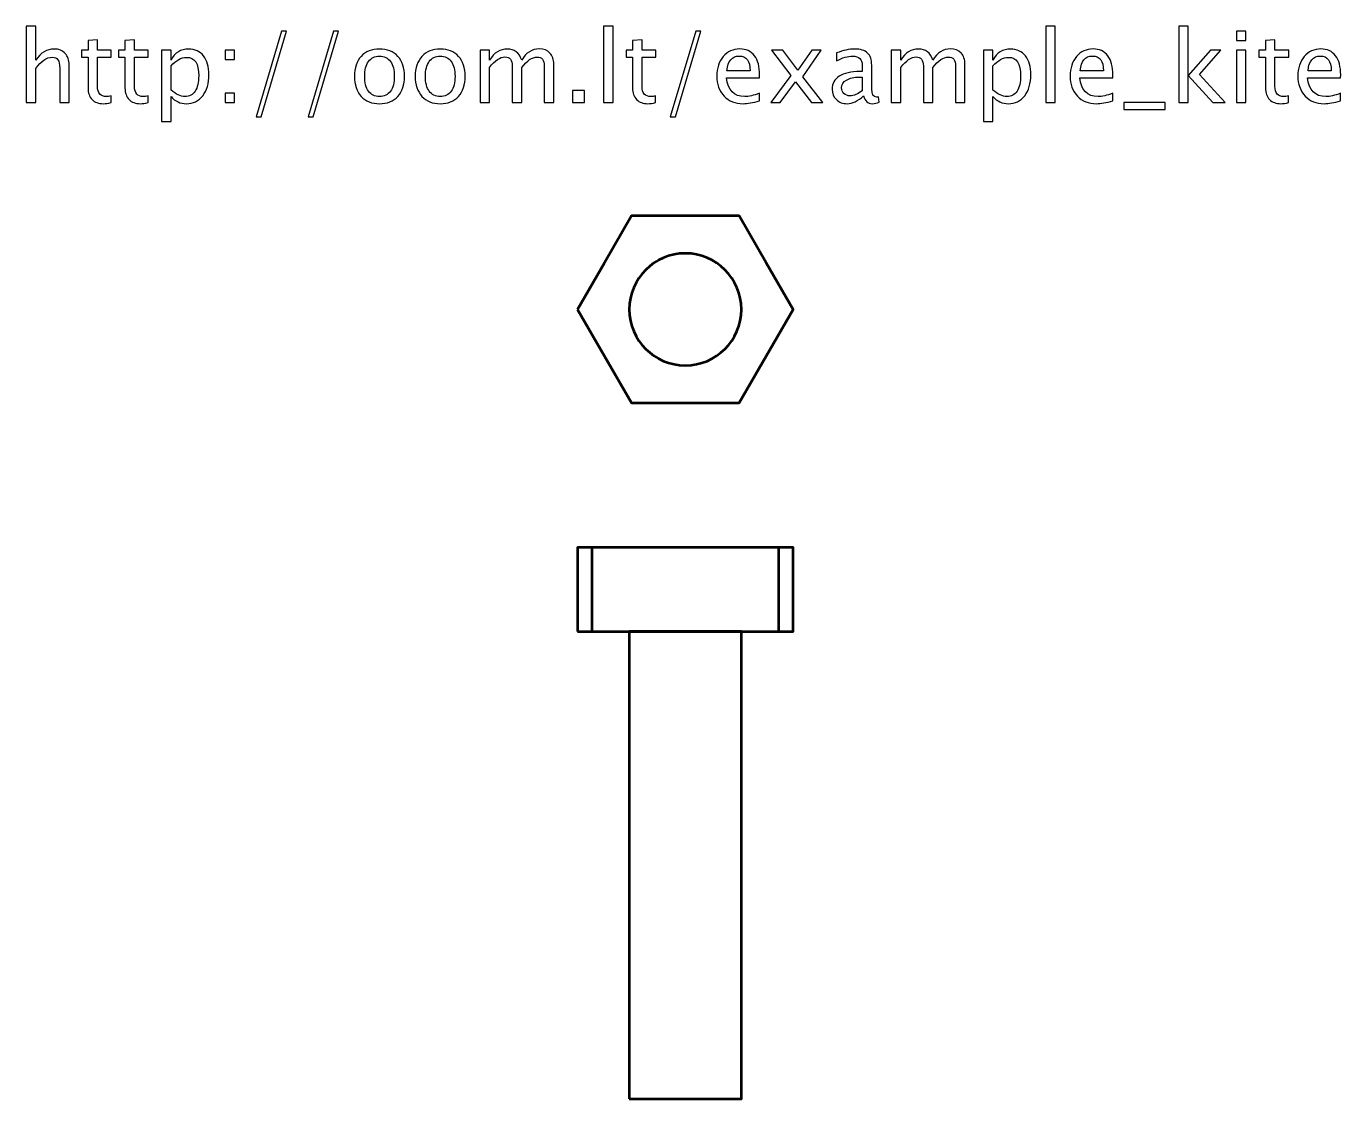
# Model space of a CAD drawing. Header units: centimetres. Extents: x -26.9 to 37.3, y -43.5 to 43.3.
# Drawn here: x 0.97 to 8.01, y 28.78 to 34.52 of the extents above; entities that cross this region are included whole.
import ezdxf

# ---------------------------------------------------------------- set-up
doc = ezdxf.new("R2010")
doc.units = ezdxf.units.CM
doc.header["$MEASUREMENT"] = 0
doc.layers.add('Layer 1', color=7, linetype='Continuous')

msp = doc.modelspace()

# ---------------------------------------------------------------- linework, layer by layer
at = {"layer": 'Layer 1', "lineweight": 53}
for points in [[(3.92265, 31.27502), (5.07735, 31.27502), (5.07735, 31.72502), (3.92265, 31.72502), (3.92265, 31.27502)], [(4, 31.27502), (5, 31.27502), (5, 31.72502), (4, 31.72502), (4, 31.27502)], [(4.2, 28.77502), (4.8, 28.77502), (4.8, 31.27502), (4.2, 31.27502), (4.2, 28.77502)]]:
    msp.add_lwpolyline(points, close=True, dxfattribs=at)
at = {"layer": 'Layer 1'}
for points, knots in [([(0.9713, 34.10729), (0.9713, 34.10729), (0.9713, 34.51528), (0.9713, 34.51528), (0.9713, 34.51528), (0.9713, 34.51528), (1.0221, 34.51528), (1.0221, 34.51528), (1.0221, 34.51528), (1.0221, 34.51528), (1.0221, 34.33474), (1.0221, 34.33474), (1.0221, 34.33474), (1.049, 34.37399), (1.08199, 34.39357), (1.12097, 34.39357), (1.12097, 34.39357), (1.14549, 34.39357), (1.16498, 34.3859), (1.17935, 34.37046), (1.17935, 34.37046), (1.19373, 34.35512), (1.20096, 34.33439), (1.20096, 34.30846), (1.20096, 34.30846), (1.20096, 34.30846), (1.20096, 34.10729), (1.20096, 34.10729), (1.20096, 34.10729), (1.20096, 34.10729), (1.15016, 34.10729), (1.15016, 34.10729), (1.15016, 34.10729), (1.15016, 34.10729), (1.15016, 34.29188), (1.15016, 34.29188), (1.15016, 34.29188), (1.15016, 34.3127), (1.14707, 34.32751), (1.14099, 34.33633), (1.14099, 34.33633), (1.13481, 34.34524), (1.12467, 34.34965), (1.11047, 34.34965), (1.11047, 34.34965), (1.07925, 34.34965), (1.04979, 34.32928), (1.0221, 34.28853), (1.0221, 34.28853), (1.0221, 34.28853), (1.0221, 34.10729), (1.0221, 34.10729), (1.0221, 34.10729), (1.0221, 34.10729), (0.9713, 34.10729), (0.9713, 34.10729)], [0, 0, 0, 0, 0.0666667, 0.0666667, 0.0666667, 0.0666667, 0.1333333, 0.1333333, 0.1333333, 0.1333333, 0.2, 0.2, 0.2, 0.2, 0.2666667, 0.2666667, 0.2666667, 0.2666667, 0.3333333, 0.3333333, 0.3333333, 0.3333333, 0.4, 0.4, 0.4, 0.4, 0.4666667, 0.4666667, 0.4666667, 0.4666667, 0.5333333, 0.5333333, 0.5333333, 0.5333333, 0.6, 0.6, 0.6, 0.6, 0.6666667, 0.6666667, 0.6666667, 0.6666667, 0.7333333, 0.7333333, 0.7333333, 0.7333333, 0.8, 0.8, 0.8, 0.8, 0.8666667, 0.8666667, 0.8666667, 0.8666667, 1, 1, 1, 1]), ([(2.20232, 34.03056), (2.20232, 34.03056), (2.33841, 34.48988), (2.33841, 34.48988), (2.33841, 34.48988), (2.33841, 34.48988), (2.3653, 34.48988), (2.3653, 34.48988), (2.3653, 34.48988), (2.3653, 34.48988), (2.22922, 34.03056), (2.22922, 34.03056), (2.22922, 34.03056), (2.22922, 34.03056), (2.20232, 34.03056), (2.20232, 34.03056)], [0, 0, 0, 0, 0.2, 0.2, 0.2, 0.2, 0.4, 0.4, 0.4, 0.4, 0.6, 0.6, 0.6, 0.6, 1, 1, 1, 1]), ([(2.47978, 34.03056), (2.47978, 34.03056), (2.61587, 34.48988), (2.61587, 34.48988), (2.61587, 34.48988), (2.61587, 34.48988), (2.64276, 34.48988), (2.64276, 34.48988), (2.64276, 34.48988), (2.64276, 34.48988), (2.50668, 34.03056), (2.50668, 34.03056), (2.50668, 34.03056), (2.50668, 34.03056), (2.47978, 34.03056), (2.47978, 34.03056)], [0, 0, 0, 0, 0.2, 0.2, 0.2, 0.2, 0.4, 0.4, 0.4, 0.4, 0.6, 0.6, 0.6, 0.6, 1, 1, 1, 1]), ([(4.06253, 34.10729), (4.06253, 34.10729), (4.06253, 34.51528), (4.06253, 34.51528), (4.06253, 34.51528), (4.06253, 34.51528), (4.11333, 34.51528), (4.11333, 34.51528), (4.11333, 34.51528), (4.11333, 34.51528), (4.11333, 34.10729), (4.11333, 34.10729), (4.11333, 34.10729), (4.11333, 34.10729), (4.06253, 34.10729), (4.06253, 34.10729)], [0, 0, 0, 0, 0.2, 0.2, 0.2, 0.2, 0.4, 0.4, 0.4, 0.4, 0.6, 0.6, 0.6, 0.6, 1, 1, 1, 1]), ([(4.41972, 34.03056), (4.41972, 34.03056), (4.55581, 34.48988), (4.55581, 34.48988), (4.55581, 34.48988), (4.55581, 34.48988), (4.5827, 34.48988), (4.5827, 34.48988), (4.5827, 34.48988), (4.5827, 34.48988), (4.44662, 34.03056), (4.44662, 34.03056), (4.44662, 34.03056), (4.44662, 34.03056), (4.41972, 34.03056), (4.41972, 34.03056)], [0, 0, 0, 0, 0.2, 0.2, 0.2, 0.2, 0.4, 0.4, 0.4, 0.4, 0.6, 0.6, 0.6, 0.6, 1, 1, 1, 1]), ([(6.42951, 34.10729), (6.42951, 34.10729), (6.42951, 34.51528), (6.42951, 34.51528), (6.42951, 34.51528), (6.42951, 34.51528), (6.48031, 34.51528), (6.48031, 34.51528), (6.48031, 34.51528), (6.48031, 34.51528), (6.48031, 34.10729), (6.48031, 34.10729), (6.48031, 34.10729), (6.48031, 34.10729), (6.42951, 34.10729), (6.42951, 34.10729)], [0, 0, 0, 0, 0.2, 0.2, 0.2, 0.2, 0.4, 0.4, 0.4, 0.4, 0.6, 0.6, 0.6, 0.6, 1, 1, 1, 1]), ([(7.14187, 34.10729), (7.14187, 34.10729), (7.14187, 34.51528), (7.14187, 34.51528), (7.14187, 34.51528), (7.14187, 34.51528), (7.19267, 34.51528), (7.19267, 34.51528), (7.19267, 34.51528), (7.19267, 34.51528), (7.19267, 34.25167), (7.19267, 34.25167), (7.19267, 34.25167), (7.19267, 34.25167), (7.31173, 34.38775), (7.31173, 34.38775), (7.31173, 34.38775), (7.31173, 34.38775), (7.36659, 34.38775), (7.36659, 34.38775), (7.36659, 34.38775), (7.36659, 34.38775), (7.25282, 34.25687), (7.25282, 34.25687), (7.25282, 34.25687), (7.25282, 34.25687), (7.3904, 34.10729), (7.3904, 34.10729), (7.3904, 34.10729), (7.3904, 34.10729), (7.32496, 34.10729), (7.32496, 34.10729), (7.32496, 34.10729), (7.32496, 34.10729), (7.19267, 34.25114), (7.19267, 34.25114), (7.19267, 34.25114), (7.19267, 34.25114), (7.19267, 34.10729), (7.19267, 34.10729), (7.19267, 34.10729), (7.19267, 34.10729), (7.14187, 34.10729), (7.14187, 34.10729)], [0, 0, 0, 0, 0.0833333, 0.0833333, 0.0833333, 0.0833333, 0.1666667, 0.1666667, 0.1666667, 0.1666667, 0.25, 0.25, 0.25, 0.25, 0.3333333, 0.3333333, 0.3333333, 0.3333333, 0.4166667, 0.4166667, 0.4166667, 0.4166667, 0.5, 0.5, 0.5, 0.5, 0.5833333, 0.5833333, 0.5833333, 0.5833333, 0.6666667, 0.6666667, 0.6666667, 0.6666667, 0.75, 0.75, 0.75, 0.75, 0.8333333, 0.8333333, 0.8333333, 0.8333333, 1, 1, 1, 1]), ([(7.45117, 34.43908), (7.45117, 34.43908), (7.45117, 34.48988), (7.45117, 34.48988), (7.45117, 34.48988), (7.45117, 34.48988), (7.50197, 34.48988), (7.50197, 34.48988), (7.50197, 34.48988), (7.50197, 34.48988), (7.50197, 34.43908), (7.50197, 34.43908), (7.50197, 34.43908), (7.50197, 34.43908), (7.45117, 34.43908), (7.45117, 34.43908)], [0, 0, 0, 0, 0.2, 0.2, 0.2, 0.2, 0.4, 0.4, 0.4, 0.4, 0.6, 0.6, 0.6, 0.6, 1, 1, 1, 1]), ([(1.42515, 34.10738), (1.40945, 34.10306), (1.39578, 34.10094), (1.38423, 34.10094), (1.38423, 34.10094), (1.3583, 34.10094), (1.33811, 34.10835), (1.32364, 34.12317), (1.32364, 34.12317), (1.30909, 34.13798), (1.30186, 34.15853), (1.30186, 34.1849), (1.30186, 34.1849), (1.30186, 34.1849), (1.30186, 34.34965), (1.30186, 34.34965), (1.30186, 34.34965), (1.30186, 34.34965), (1.26676, 34.34965), (1.26676, 34.34965), (1.26676, 34.34965), (1.26676, 34.34965), (1.26676, 34.38775), (1.26676, 34.38775), (1.26676, 34.38775), (1.26676, 34.38775), (1.30186, 34.38775), (1.30186, 34.38775), (1.30186, 34.38775), (1.30186, 34.38775), (1.30186, 34.43846), (1.30186, 34.43846), (1.30186, 34.43846), (1.30186, 34.43846), (1.35266, 34.44331), (1.35266, 34.44331), (1.35266, 34.44331), (1.35266, 34.44331), (1.35266, 34.38775), (1.35266, 34.38775), (1.35266, 34.38775), (1.35266, 34.38775), (1.42621, 34.38775), (1.42621, 34.38775), (1.42621, 34.38775), (1.42621, 34.38775), (1.42621, 34.34965), (1.42621, 34.34965), (1.42621, 34.34965), (1.42621, 34.34965), (1.35266, 34.34965), (1.35266, 34.34965), (1.35266, 34.34965), (1.35266, 34.34965), (1.35266, 34.19407), (1.35266, 34.19407), (1.35266, 34.19407), (1.35266, 34.15738), (1.36862, 34.13904), (1.40046, 34.13904), (1.40046, 34.13904), (1.40725, 34.13904), (1.41545, 34.14019), (1.42515, 34.14239), (1.42515, 34.14239), (1.42515, 34.14239), (1.42515, 34.10738), (1.42515, 34.10738)], [0, 0, 0, 0, 0.0555556, 0.0555556, 0.0555556, 0.0555556, 0.1111111, 0.1111111, 0.1111111, 0.1111111, 0.1666667, 0.1666667, 0.1666667, 0.1666667, 0.2222222, 0.2222222, 0.2222222, 0.2222222, 0.2777778, 0.2777778, 0.2777778, 0.2777778, 0.3333333, 0.3333333, 0.3333333, 0.3333333, 0.3888889, 0.3888889, 0.3888889, 0.3888889, 0.4444444, 0.4444444, 0.4444444, 0.4444444, 0.5, 0.5, 0.5, 0.5, 0.5555556, 0.5555556, 0.5555556, 0.5555556, 0.6111111, 0.6111111, 0.6111111, 0.6111111, 0.6666667, 0.6666667, 0.6666667, 0.6666667, 0.7222222, 0.7222222, 0.7222222, 0.7222222, 0.7777778, 0.7777778, 0.7777778, 0.7777778, 0.8333333, 0.8333333, 0.8333333, 0.8333333, 0.8888889, 0.8888889, 0.8888889, 0.8888889, 1, 1, 1, 1]), ([(1.62306, 34.10738), (1.60736, 34.10306), (1.59369, 34.10094), (1.58214, 34.10094), (1.58214, 34.10094), (1.55621, 34.10094), (1.53602, 34.10835), (1.52155, 34.12317), (1.52155, 34.12317), (1.507, 34.13798), (1.49977, 34.15853), (1.49977, 34.1849), (1.49977, 34.1849), (1.49977, 34.1849), (1.49977, 34.34965), (1.49977, 34.34965), (1.49977, 34.34965), (1.49977, 34.34965), (1.46467, 34.34965), (1.46467, 34.34965), (1.46467, 34.34965), (1.46467, 34.34965), (1.46467, 34.38775), (1.46467, 34.38775), (1.46467, 34.38775), (1.46467, 34.38775), (1.49977, 34.38775), (1.49977, 34.38775), (1.49977, 34.38775), (1.49977, 34.38775), (1.49977, 34.43846), (1.49977, 34.43846), (1.49977, 34.43846), (1.49977, 34.43846), (1.55057, 34.44331), (1.55057, 34.44331), (1.55057, 34.44331), (1.55057, 34.44331), (1.55057, 34.38775), (1.55057, 34.38775), (1.55057, 34.38775), (1.55057, 34.38775), (1.62412, 34.38775), (1.62412, 34.38775), (1.62412, 34.38775), (1.62412, 34.38775), (1.62412, 34.34965), (1.62412, 34.34965), (1.62412, 34.34965), (1.62412, 34.34965), (1.55057, 34.34965), (1.55057, 34.34965), (1.55057, 34.34965), (1.55057, 34.34965), (1.55057, 34.19407), (1.55057, 34.19407), (1.55057, 34.19407), (1.55057, 34.15738), (1.56653, 34.13904), (1.59837, 34.13904), (1.59837, 34.13904), (1.60516, 34.13904), (1.61336, 34.14019), (1.62306, 34.14239), (1.62306, 34.14239), (1.62306, 34.14239), (1.62306, 34.10738), (1.62306, 34.10738)], [0, 0, 0, 0, 0.0555556, 0.0555556, 0.0555556, 0.0555556, 0.1111111, 0.1111111, 0.1111111, 0.1111111, 0.1666667, 0.1666667, 0.1666667, 0.1666667, 0.2222222, 0.2222222, 0.2222222, 0.2222222, 0.2777778, 0.2777778, 0.2777778, 0.2777778, 0.3333333, 0.3333333, 0.3333333, 0.3333333, 0.3888889, 0.3888889, 0.3888889, 0.3888889, 0.4444444, 0.4444444, 0.4444444, 0.4444444, 0.5, 0.5, 0.5, 0.5, 0.5555556, 0.5555556, 0.5555556, 0.5555556, 0.6111111, 0.6111111, 0.6111111, 0.6111111, 0.6666667, 0.6666667, 0.6666667, 0.6666667, 0.7222222, 0.7222222, 0.7222222, 0.7222222, 0.7777778, 0.7777778, 0.7777778, 0.7777778, 0.8333333, 0.8333333, 0.8333333, 0.8333333, 0.8888889, 0.8888889, 0.8888889, 0.8888889, 1, 1, 1, 1]), ([(4.34087, 34.10738), (4.32517, 34.10306), (4.3115, 34.10094), (4.29995, 34.10094), (4.29995, 34.10094), (4.27402, 34.10094), (4.25383, 34.10835), (4.23936, 34.12317), (4.23936, 34.12317), (4.22481, 34.13798), (4.21758, 34.15853), (4.21758, 34.1849), (4.21758, 34.1849), (4.21758, 34.1849), (4.21758, 34.34965), (4.21758, 34.34965), (4.21758, 34.34965), (4.21758, 34.34965), (4.18248, 34.34965), (4.18248, 34.34965), (4.18248, 34.34965), (4.18248, 34.34965), (4.18248, 34.38775), (4.18248, 34.38775), (4.18248, 34.38775), (4.18248, 34.38775), (4.21758, 34.38775), (4.21758, 34.38775), (4.21758, 34.38775), (4.21758, 34.38775), (4.21758, 34.43846), (4.21758, 34.43846), (4.21758, 34.43846), (4.21758, 34.43846), (4.26838, 34.44331), (4.26838, 34.44331), (4.26838, 34.44331), (4.26838, 34.44331), (4.26838, 34.38775), (4.26838, 34.38775), (4.26838, 34.38775), (4.26838, 34.38775), (4.34193, 34.38775), (4.34193, 34.38775), (4.34193, 34.38775), (4.34193, 34.38775), (4.34193, 34.34965), (4.34193, 34.34965), (4.34193, 34.34965), (4.34193, 34.34965), (4.26838, 34.34965), (4.26838, 34.34965), (4.26838, 34.34965), (4.26838, 34.34965), (4.26838, 34.19407), (4.26838, 34.19407), (4.26838, 34.19407), (4.26838, 34.15738), (4.28434, 34.13904), (4.31618, 34.13904), (4.31618, 34.13904), (4.32297, 34.13904), (4.33117, 34.14019), (4.34087, 34.14239), (4.34087, 34.14239), (4.34087, 34.14239), (4.34087, 34.10738), (4.34087, 34.10738)], [0, 0, 0, 0, 0.0555556, 0.0555556, 0.0555556, 0.0555556, 0.1111111, 0.1111111, 0.1111111, 0.1111111, 0.1666667, 0.1666667, 0.1666667, 0.1666667, 0.2222222, 0.2222222, 0.2222222, 0.2222222, 0.2777778, 0.2777778, 0.2777778, 0.2777778, 0.3333333, 0.3333333, 0.3333333, 0.3333333, 0.3888889, 0.3888889, 0.3888889, 0.3888889, 0.4444444, 0.4444444, 0.4444444, 0.4444444, 0.5, 0.5, 0.5, 0.5, 0.5555556, 0.5555556, 0.5555556, 0.5555556, 0.6111111, 0.6111111, 0.6111111, 0.6111111, 0.6666667, 0.6666667, 0.6666667, 0.6666667, 0.7222222, 0.7222222, 0.7222222, 0.7222222, 0.7777778, 0.7777778, 0.7777778, 0.7777778, 0.8333333, 0.8333333, 0.8333333, 0.8333333, 0.8888889, 0.8888889, 0.8888889, 0.8888889, 1, 1, 1, 1]), ([(7.72951, 34.10738), (7.71381, 34.10306), (7.70014, 34.10094), (7.68859, 34.10094), (7.68859, 34.10094), (7.66266, 34.10094), (7.64247, 34.10835), (7.628, 34.12317), (7.628, 34.12317), (7.61345, 34.13798), (7.60622, 34.15853), (7.60622, 34.1849), (7.60622, 34.1849), (7.60622, 34.1849), (7.60622, 34.34965), (7.60622, 34.34965), (7.60622, 34.34965), (7.60622, 34.34965), (7.57112, 34.34965), (7.57112, 34.34965), (7.57112, 34.34965), (7.57112, 34.34965), (7.57112, 34.38775), (7.57112, 34.38775), (7.57112, 34.38775), (7.57112, 34.38775), (7.60622, 34.38775), (7.60622, 34.38775), (7.60622, 34.38775), (7.60622, 34.38775), (7.60622, 34.43846), (7.60622, 34.43846), (7.60622, 34.43846), (7.60622, 34.43846), (7.65702, 34.44331), (7.65702, 34.44331), (7.65702, 34.44331), (7.65702, 34.44331), (7.65702, 34.38775), (7.65702, 34.38775), (7.65702, 34.38775), (7.65702, 34.38775), (7.73057, 34.38775), (7.73057, 34.38775), (7.73057, 34.38775), (7.73057, 34.38775), (7.73057, 34.34965), (7.73057, 34.34965), (7.73057, 34.34965), (7.73057, 34.34965), (7.65702, 34.34965), (7.65702, 34.34965), (7.65702, 34.34965), (7.65702, 34.34965), (7.65702, 34.19407), (7.65702, 34.19407), (7.65702, 34.19407), (7.65702, 34.15738), (7.67298, 34.13904), (7.70482, 34.13904), (7.70482, 34.13904), (7.71161, 34.13904), (7.71981, 34.14019), (7.72951, 34.14239), (7.72951, 34.14239), (7.72951, 34.14239), (7.72951, 34.10738), (7.72951, 34.10738)], [0, 0, 0, 0, 0.0555556, 0.0555556, 0.0555556, 0.0555556, 0.1111111, 0.1111111, 0.1111111, 0.1111111, 0.1666667, 0.1666667, 0.1666667, 0.1666667, 0.2222222, 0.2222222, 0.2222222, 0.2222222, 0.2777778, 0.2777778, 0.2777778, 0.2777778, 0.3333333, 0.3333333, 0.3333333, 0.3333333, 0.3888889, 0.3888889, 0.3888889, 0.3888889, 0.4444444, 0.4444444, 0.4444444, 0.4444444, 0.5, 0.5, 0.5, 0.5, 0.5555556, 0.5555556, 0.5555556, 0.5555556, 0.6111111, 0.6111111, 0.6111111, 0.6111111, 0.6666667, 0.6666667, 0.6666667, 0.6666667, 0.7222222, 0.7222222, 0.7222222, 0.7222222, 0.7777778, 0.7777778, 0.7777778, 0.7777778, 0.8333333, 0.8333333, 0.8333333, 0.8333333, 0.8888889, 0.8888889, 0.8888889, 0.8888889, 1, 1, 1, 1]), ([(1.69556, 34.00516), (1.69556, 34.00516), (1.69556, 34.38775), (1.69556, 34.38775), (1.69556, 34.38775), (1.69556, 34.38775), (1.74636, 34.38775), (1.74636, 34.38775), (1.74636, 34.38775), (1.74636, 34.38775), (1.74636, 34.33474), (1.74636, 34.33474), (1.74636, 34.33474), (1.76717, 34.37399), (1.79848, 34.39357), (1.8402, 34.39357), (1.8402, 34.39357), (1.87398, 34.39357), (1.90053, 34.38131), (1.91993, 34.35671), (1.91993, 34.35671), (1.93933, 34.3321), (1.94903, 34.2985), (1.94903, 34.2559), (1.94903, 34.2559), (1.94903, 34.20951), (1.93801, 34.17203), (1.91605, 34.14363), (1.91605, 34.14363), (1.89409, 34.11514), (1.86516, 34.10094), (1.82935, 34.10094), (1.82935, 34.10094), (1.7961, 34.10094), (1.76841, 34.11364), (1.74636, 34.13913), (1.74636, 34.13913), (1.74636, 34.13913), (1.74636, 34.00516), (1.74636, 34.00516), (1.74636, 34.00516), (1.74636, 34.00516), (1.69556, 34.00516), (1.69556, 34.00516)], [0, 0, 0, 0, 0.0833333, 0.0833333, 0.0833333, 0.0833333, 0.1666667, 0.1666667, 0.1666667, 0.1666667, 0.25, 0.25, 0.25, 0.25, 0.3333333, 0.3333333, 0.3333333, 0.3333333, 0.4166667, 0.4166667, 0.4166667, 0.4166667, 0.5, 0.5, 0.5, 0.5, 0.5833333, 0.5833333, 0.5833333, 0.5833333, 0.6666667, 0.6666667, 0.6666667, 0.6666667, 0.75, 0.75, 0.75, 0.75, 0.8333333, 0.8333333, 0.8333333, 0.8333333, 1, 1, 1, 1]), ([(1.74636, 34.17414), (1.77255, 34.15077), (1.79751, 34.13904), (1.82124, 34.13904), (1.82124, 34.13904), (1.84461, 34.13904), (1.86269, 34.14883), (1.87539, 34.16832), (1.87539, 34.16832), (1.88818, 34.18781), (1.89453, 34.21524), (1.89453, 34.2507), (1.89453, 34.2507), (1.89453, 34.31631), (1.87283, 34.34912), (1.82944, 34.34912), (1.82944, 34.34912), (1.80104, 34.34912), (1.77335, 34.33377), (1.74636, 34.30299), (1.74636, 34.30299), (1.74636, 34.30299), (1.74636, 34.17414), (1.74636, 34.17414)], [0, 0, 0, 0, 0.1428571, 0.1428571, 0.1428571, 0.1428571, 0.2857143, 0.2857143, 0.2857143, 0.2857143, 0.4285714, 0.4285714, 0.4285714, 0.4285714, 0.5714286, 0.5714286, 0.5714286, 0.5714286, 0.7142857, 0.7142857, 0.7142857, 0.7142857, 1, 1, 1, 1]), ([(2.03599, 34.33695), (2.03599, 34.33695), (2.03599, 34.38775), (2.03599, 34.38775), (2.03599, 34.38775), (2.03599, 34.38775), (2.08679, 34.38775), (2.08679, 34.38775), (2.08679, 34.38775), (2.08679, 34.38775), (2.08679, 34.33695), (2.08679, 34.33695), (2.08679, 34.33695), (2.08679, 34.33695), (2.03599, 34.33695), (2.03599, 34.33695)], [0, 0, 0, 0, 0.2, 0.2, 0.2, 0.2, 0.4, 0.4, 0.4, 0.4, 0.6, 0.6, 0.6, 0.6, 1, 1, 1, 1]), ([(2.86255, 34.10094), (2.82136, 34.10094), (2.78873, 34.11408), (2.76474, 34.14036), (2.76474, 34.14036), (2.74066, 34.16665), (2.72867, 34.20236), (2.72867, 34.24743), (2.72867, 34.24743), (2.72867, 34.29241), (2.74066, 34.32804), (2.76474, 34.35424), (2.76474, 34.35424), (2.78873, 34.38043), (2.82136, 34.39357), (2.86255, 34.39357), (2.86255, 34.39357), (2.90373, 34.39357), (2.93636, 34.38043), (2.96035, 34.35424), (2.96035, 34.35424), (2.98443, 34.32804), (2.99643, 34.29241), (2.99643, 34.24743), (2.99643, 34.24743), (2.99643, 34.20236), (2.98443, 34.16665), (2.96035, 34.14036), (2.96035, 34.14036), (2.93636, 34.11408), (2.90373, 34.10094), (2.86255, 34.10094)], [0, 0, 0, 0, 0.1111111, 0.1111111, 0.1111111, 0.1111111, 0.2222222, 0.2222222, 0.2222222, 0.2222222, 0.3333333, 0.3333333, 0.3333333, 0.3333333, 0.4444444, 0.4444444, 0.4444444, 0.4444444, 0.5555556, 0.5555556, 0.5555556, 0.5555556, 0.6666667, 0.6666667, 0.6666667, 0.6666667, 0.7777778, 0.7777778, 0.7777778, 0.7777778, 1, 1, 1, 1]), ([(2.86246, 34.13904), (2.88759, 34.13904), (2.90717, 34.14848), (2.92111, 34.16744), (2.92111, 34.16744), (2.93495, 34.18631), (2.94192, 34.21304), (2.94192, 34.24743), (2.94192, 34.24743), (2.94192, 34.28174), (2.93495, 34.30837), (2.92111, 34.32725), (2.92111, 34.32725), (2.90717, 34.34603), (2.88759, 34.35547), (2.86246, 34.35547), (2.86246, 34.35547), (2.83723, 34.35547), (2.81765, 34.34603), (2.8039, 34.32725), (2.8039, 34.32725), (2.79005, 34.30837), (2.78317, 34.28174), (2.78317, 34.24743), (2.78317, 34.24743), (2.78317, 34.21304), (2.79005, 34.18631), (2.8039, 34.16744), (2.8039, 34.16744), (2.81765, 34.14848), (2.83723, 34.13904), (2.86246, 34.13904)], [0, 0, 0, 0, 0.1111111, 0.1111111, 0.1111111, 0.1111111, 0.2222222, 0.2222222, 0.2222222, 0.2222222, 0.3333333, 0.3333333, 0.3333333, 0.3333333, 0.4444444, 0.4444444, 0.4444444, 0.4444444, 0.5555556, 0.5555556, 0.5555556, 0.5555556, 0.6666667, 0.6666667, 0.6666667, 0.6666667, 0.7777778, 0.7777778, 0.7777778, 0.7777778, 1, 1, 1, 1]), ([(3.18764, 34.10094), (3.14645, 34.10094), (3.11382, 34.11408), (3.08983, 34.14036), (3.08983, 34.14036), (3.06575, 34.16665), (3.05376, 34.20236), (3.05376, 34.24743), (3.05376, 34.24743), (3.05376, 34.29241), (3.06575, 34.32804), (3.08983, 34.35424), (3.08983, 34.35424), (3.11382, 34.38043), (3.14645, 34.39357), (3.18764, 34.39357), (3.18764, 34.39357), (3.22882, 34.39357), (3.26145, 34.38043), (3.28544, 34.35424), (3.28544, 34.35424), (3.30952, 34.32804), (3.32152, 34.29241), (3.32152, 34.24743), (3.32152, 34.24743), (3.32152, 34.20236), (3.30952, 34.16665), (3.28544, 34.14036), (3.28544, 34.14036), (3.26145, 34.11408), (3.22882, 34.10094), (3.18764, 34.10094)], [0, 0, 0, 0, 0.1111111, 0.1111111, 0.1111111, 0.1111111, 0.2222222, 0.2222222, 0.2222222, 0.2222222, 0.3333333, 0.3333333, 0.3333333, 0.3333333, 0.4444444, 0.4444444, 0.4444444, 0.4444444, 0.5555556, 0.5555556, 0.5555556, 0.5555556, 0.6666667, 0.6666667, 0.6666667, 0.6666667, 0.7777778, 0.7777778, 0.7777778, 0.7777778, 1, 1, 1, 1]), ([(3.18755, 34.13904), (3.21268, 34.13904), (3.23226, 34.14848), (3.2462, 34.16744), (3.2462, 34.16744), (3.26004, 34.18631), (3.26701, 34.21304), (3.26701, 34.24743), (3.26701, 34.24743), (3.26701, 34.28174), (3.26004, 34.30837), (3.2462, 34.32725), (3.2462, 34.32725), (3.23226, 34.34603), (3.21268, 34.35547), (3.18755, 34.35547), (3.18755, 34.35547), (3.16232, 34.35547), (3.14274, 34.34603), (3.12899, 34.32725), (3.12899, 34.32725), (3.11514, 34.30837), (3.10826, 34.28174), (3.10826, 34.24743), (3.10826, 34.24743), (3.10826, 34.21304), (3.11514, 34.18631), (3.12899, 34.16744), (3.12899, 34.16744), (3.14274, 34.14848), (3.16232, 34.13904), (3.18755, 34.13904)], [0, 0, 0, 0, 0.1111111, 0.1111111, 0.1111111, 0.1111111, 0.2222222, 0.2222222, 0.2222222, 0.2222222, 0.3333333, 0.3333333, 0.3333333, 0.3333333, 0.4444444, 0.4444444, 0.4444444, 0.4444444, 0.5555556, 0.5555556, 0.5555556, 0.5555556, 0.6666667, 0.6666667, 0.6666667, 0.6666667, 0.7777778, 0.7777778, 0.7777778, 0.7777778, 1, 1, 1, 1]), ([(3.40107, 34.10729), (3.40107, 34.10729), (3.40107, 34.38775), (3.40107, 34.38775), (3.40107, 34.38775), (3.40107, 34.38775), (3.45187, 34.38775), (3.45187, 34.38775), (3.45187, 34.38775), (3.45187, 34.38775), (3.45187, 34.33474), (3.45187, 34.33474), (3.45187, 34.33474), (3.47665, 34.37399), (3.5084, 34.39357), (3.5473, 34.39357), (3.5473, 34.39357), (3.58478, 34.39357), (3.61027, 34.37399), (3.62385, 34.33474), (3.62385, 34.33474), (3.64793, 34.37434), (3.67933, 34.3941), (3.71787, 34.3941), (3.71787, 34.3941), (3.74247, 34.3941), (3.76161, 34.38687), (3.77528, 34.37232), (3.77528, 34.37232), (3.78895, 34.35776), (3.79583, 34.33739), (3.79583, 34.3112), (3.79583, 34.3112), (3.79583, 34.3112), (3.79583, 34.10729), (3.79583, 34.10729), (3.79583, 34.10729), (3.79583, 34.10729), (3.74503, 34.10729), (3.74503, 34.10729), (3.74503, 34.10729), (3.74503, 34.10729), (3.74503, 34.30282), (3.74503, 34.30282), (3.74503, 34.30282), (3.74503, 34.33474), (3.73233, 34.35071), (3.70693, 34.35071), (3.70693, 34.35071), (3.68056, 34.35071), (3.65287, 34.3321), (3.62385, 34.29479), (3.62385, 34.29479), (3.62385, 34.29479), (3.62385, 34.10729), (3.62385, 34.10729), (3.62385, 34.10729), (3.62385, 34.10729), (3.57305, 34.10729), (3.57305, 34.10729), (3.57305, 34.10729), (3.57305, 34.10729), (3.57305, 34.30299), (3.57305, 34.30299), (3.57305, 34.30299), (3.57305, 34.33519), (3.56017, 34.35124), (3.53433, 34.35124), (3.53433, 34.35124), (3.50867, 34.35124), (3.48115, 34.33254), (3.45187, 34.29506), (3.45187, 34.29506), (3.45187, 34.29506), (3.45187, 34.10729), (3.45187, 34.10729), (3.45187, 34.10729), (3.45187, 34.10729), (3.40107, 34.10729), (3.40107, 34.10729)], [0, 0, 0, 0, 0.047619, 0.047619, 0.047619, 0.047619, 0.0952381, 0.0952381, 0.0952381, 0.0952381, 0.1428571, 0.1428571, 0.1428571, 0.1428571, 0.1904762, 0.1904762, 0.1904762, 0.1904762, 0.2380952, 0.2380952, 0.2380952, 0.2380952, 0.2857143, 0.2857143, 0.2857143, 0.2857143, 0.3333333, 0.3333333, 0.3333333, 0.3333333, 0.3809524, 0.3809524, 0.3809524, 0.3809524, 0.4285714, 0.4285714, 0.4285714, 0.4285714, 0.4761905, 0.4761905, 0.4761905, 0.4761905, 0.5238095, 0.5238095, 0.5238095, 0.5238095, 0.5714286, 0.5714286, 0.5714286, 0.5714286, 0.6190476, 0.6190476, 0.6190476, 0.6190476, 0.6666667, 0.6666667, 0.6666667, 0.6666667, 0.7142857, 0.7142857, 0.7142857, 0.7142857, 0.7619048, 0.7619048, 0.7619048, 0.7619048, 0.8095238, 0.8095238, 0.8095238, 0.8095238, 0.8571429, 0.8571429, 0.8571429, 0.8571429, 0.9047619, 0.9047619, 0.9047619, 0.9047619, 1, 1, 1, 1]), ([(4.89668, 34.11629), (4.86255, 34.10606), (4.83335, 34.10094), (4.80901, 34.10094), (4.80901, 34.10094), (4.76747, 34.10094), (4.73369, 34.1147), (4.70768, 34.14213), (4.70768, 34.14213), (4.68166, 34.16956), (4.66861, 34.2051), (4.66861, 34.24884), (4.66861, 34.24884), (4.66861, 34.29126), (4.68007, 34.3261), (4.70309, 34.35335), (4.70309, 34.35335), (4.72611, 34.38052), (4.75557, 34.3941), (4.79146, 34.3941), (4.79146, 34.3941), (4.82542, 34.3941), (4.8517, 34.38202), (4.87022, 34.35785), (4.87022, 34.35785), (4.88874, 34.33369), (4.898, 34.29947), (4.898, 34.2551), (4.898, 34.2551), (4.898, 34.2551), (4.89774, 34.23958), (4.89774, 34.23958), (4.89774, 34.23958), (4.89774, 34.23958), (4.72046, 34.23958), (4.72046, 34.23958), (4.72046, 34.23958), (4.72787, 34.17255), (4.76059, 34.13904), (4.81854, 34.13904), (4.81854, 34.13904), (4.83979, 34.13904), (4.86581, 34.14504), (4.89668, 34.15703), (4.89668, 34.15703), (4.89668, 34.15703), (4.89668, 34.11629), (4.89668, 34.11629)], [0, 0, 0, 0, 0.0769231, 0.0769231, 0.0769231, 0.0769231, 0.1538462, 0.1538462, 0.1538462, 0.1538462, 0.2307692, 0.2307692, 0.2307692, 0.2307692, 0.3076923, 0.3076923, 0.3076923, 0.3076923, 0.3846154, 0.3846154, 0.3846154, 0.3846154, 0.4615385, 0.4615385, 0.4615385, 0.4615385, 0.5384615, 0.5384615, 0.5384615, 0.5384615, 0.6153846, 0.6153846, 0.6153846, 0.6153846, 0.6923077, 0.6923077, 0.6923077, 0.6923077, 0.7692308, 0.7692308, 0.7692308, 0.7692308, 0.8461538, 0.8461538, 0.8461538, 0.8461538, 1, 1, 1, 1]), ([(4.72311, 34.27768), (4.72311, 34.27768), (4.84694, 34.27768), (4.84694, 34.27768), (4.84694, 34.27768), (4.84694, 34.32989), (4.82744, 34.356), (4.78855, 34.356), (4.78855, 34.356), (4.74939, 34.356), (4.72761, 34.32989), (4.72311, 34.27768)], [0, 0, 0, 0, 0.25, 0.25, 0.25, 0.25, 0.5, 0.5, 0.5, 0.5, 1, 1, 1, 1]), ([(4.95762, 34.10729), (4.95762, 34.10729), (5.06443, 34.25202), (5.06443, 34.25202), (5.06443, 34.25202), (5.06443, 34.25202), (4.9608, 34.38775), (4.9608, 34.38775), (4.9608, 34.38775), (4.9608, 34.38775), (5.02139, 34.38775), (5.02139, 34.38775), (5.02139, 34.38775), (5.02139, 34.38775), (5.10323, 34.27971), (5.10323, 34.27971), (5.10323, 34.27971), (5.10323, 34.27971), (5.17732, 34.38775), (5.17732, 34.38775), (5.17732, 34.38775), (5.17732, 34.38775), (5.22697, 34.38775), (5.22697, 34.38775), (5.22697, 34.38775), (5.22697, 34.38775), (5.12996, 34.24549), (5.12996, 34.24549), (5.12996, 34.24549), (5.12996, 34.24549), (5.23544, 34.10729), (5.23544, 34.10729), (5.23544, 34.10729), (5.23544, 34.10729), (5.17485, 34.10729), (5.17485, 34.10729), (5.17485, 34.10729), (5.17485, 34.10729), (5.09036, 34.21842), (5.09036, 34.21842), (5.09036, 34.21842), (5.09036, 34.21842), (5.0086, 34.10729), (5.0086, 34.10729), (5.0086, 34.10729), (5.0086, 34.10729), (4.95762, 34.10729), (4.95762, 34.10729)], [0, 0, 0, 0, 0.0769231, 0.0769231, 0.0769231, 0.0769231, 0.1538462, 0.1538462, 0.1538462, 0.1538462, 0.2307692, 0.2307692, 0.2307692, 0.2307692, 0.3076923, 0.3076923, 0.3076923, 0.3076923, 0.3846154, 0.3846154, 0.3846154, 0.3846154, 0.4615385, 0.4615385, 0.4615385, 0.4615385, 0.5384615, 0.5384615, 0.5384615, 0.5384615, 0.6153846, 0.6153846, 0.6153846, 0.6153846, 0.6923077, 0.6923077, 0.6923077, 0.6923077, 0.7692308, 0.7692308, 0.7692308, 0.7692308, 0.8461538, 0.8461538, 0.8461538, 0.8461538, 1, 1, 1, 1]), ([(5.45478, 34.14301), (5.42427, 34.11496), (5.3949, 34.10094), (5.36668, 34.10094), (5.36668, 34.10094), (5.34348, 34.10094), (5.32417, 34.10817), (5.30891, 34.12272), (5.30891, 34.12272), (5.29356, 34.13728), (5.28589, 34.15562), (5.28589, 34.17776), (5.28589, 34.17776), (5.28589, 34.20836), (5.29876, 34.23191), (5.32452, 34.24831), (5.32452, 34.24831), (5.35027, 34.26472), (5.38722, 34.27292), (5.43538, 34.27292), (5.43538, 34.27292), (5.43538, 34.27292), (5.44729, 34.27292), (5.44729, 34.27292), (5.44729, 34.27292), (5.44729, 34.27292), (5.44729, 34.3067), (5.44729, 34.3067), (5.44729, 34.3067), (5.44729, 34.33924), (5.43035, 34.35547), (5.3964, 34.35547), (5.3964, 34.35547), (5.37011, 34.35547), (5.34136, 34.34718), (5.31023, 34.3306), (5.31023, 34.3306), (5.31023, 34.3306), (5.31023, 34.3724), (5.31023, 34.3724), (5.31023, 34.3724), (5.34445, 34.38652), (5.37673, 34.39357), (5.40698, 34.39357), (5.40698, 34.39357), (5.43811, 34.39357), (5.46113, 34.38652), (5.47586, 34.37232), (5.47586, 34.37232), (5.49068, 34.35812), (5.49809, 34.33624), (5.49809, 34.3067), (5.49809, 34.3067), (5.49809, 34.3067), (5.49809, 34.17996), (5.49809, 34.17996), (5.49809, 34.17996), (5.49809, 34.15095), (5.50699, 34.13639), (5.5249, 34.13639), (5.5249, 34.13639), (5.5271, 34.13639), (5.53037, 34.13675), (5.53469, 34.13745), (5.53469, 34.13745), (5.53469, 34.13745), (5.5383, 34.10923), (5.5383, 34.10923), (5.5383, 34.10923), (5.52675, 34.10367), (5.51405, 34.10094), (5.50011, 34.10094), (5.50011, 34.10094), (5.47639, 34.10094), (5.46131, 34.11496), (5.45478, 34.14301)], [0, 0, 0, 0, 0.05, 0.05, 0.05, 0.05, 0.1, 0.1, 0.1, 0.1, 0.15, 0.15, 0.15, 0.15, 0.2, 0.2, 0.2, 0.2, 0.25, 0.25, 0.25, 0.25, 0.3, 0.3, 0.3, 0.3, 0.35, 0.35, 0.35, 0.35, 0.4, 0.4, 0.4, 0.4, 0.45, 0.45, 0.45, 0.45, 0.5, 0.5, 0.5, 0.5, 0.55, 0.55, 0.55, 0.55, 0.6, 0.6, 0.6, 0.6, 0.65, 0.65, 0.65, 0.65, 0.7, 0.7, 0.7, 0.7, 0.75, 0.75, 0.75, 0.75, 0.8, 0.8, 0.8, 0.8, 0.85, 0.85, 0.85, 0.85, 0.9, 0.9, 0.9, 0.9, 1, 1, 1, 1]), ([(5.60242, 34.10729), (5.60242, 34.10729), (5.60242, 34.38775), (5.60242, 34.38775), (5.60242, 34.38775), (5.60242, 34.38775), (5.65322, 34.38775), (5.65322, 34.38775), (5.65322, 34.38775), (5.65322, 34.38775), (5.65322, 34.33474), (5.65322, 34.33474), (5.65322, 34.33474), (5.678, 34.37399), (5.70975, 34.39357), (5.74865, 34.39357), (5.74865, 34.39357), (5.78613, 34.39357), (5.81162, 34.37399), (5.8252, 34.33474), (5.8252, 34.33474), (5.84928, 34.37434), (5.88068, 34.3941), (5.91922, 34.3941), (5.91922, 34.3941), (5.94382, 34.3941), (5.96296, 34.38687), (5.97663, 34.37232), (5.97663, 34.37232), (5.9903, 34.35776), (5.99718, 34.33739), (5.99718, 34.3112), (5.99718, 34.3112), (5.99718, 34.3112), (5.99718, 34.10729), (5.99718, 34.10729), (5.99718, 34.10729), (5.99718, 34.10729), (5.94638, 34.10729), (5.94638, 34.10729), (5.94638, 34.10729), (5.94638, 34.10729), (5.94638, 34.30282), (5.94638, 34.30282), (5.94638, 34.30282), (5.94638, 34.33474), (5.93368, 34.35071), (5.90828, 34.35071), (5.90828, 34.35071), (5.88191, 34.35071), (5.85422, 34.3321), (5.8252, 34.29479), (5.8252, 34.29479), (5.8252, 34.29479), (5.8252, 34.10729), (5.8252, 34.10729), (5.8252, 34.10729), (5.8252, 34.10729), (5.7744, 34.10729), (5.7744, 34.10729), (5.7744, 34.10729), (5.7744, 34.10729), (5.7744, 34.30299), (5.7744, 34.30299), (5.7744, 34.30299), (5.7744, 34.33519), (5.76152, 34.35124), (5.73568, 34.35124), (5.73568, 34.35124), (5.71002, 34.35124), (5.6825, 34.33254), (5.65322, 34.29506), (5.65322, 34.29506), (5.65322, 34.29506), (5.65322, 34.10729), (5.65322, 34.10729), (5.65322, 34.10729), (5.65322, 34.10729), (5.60242, 34.10729), (5.60242, 34.10729)], [0, 0, 0, 0, 0.047619, 0.047619, 0.047619, 0.047619, 0.0952381, 0.0952381, 0.0952381, 0.0952381, 0.1428571, 0.1428571, 0.1428571, 0.1428571, 0.1904762, 0.1904762, 0.1904762, 0.1904762, 0.2380952, 0.2380952, 0.2380952, 0.2380952, 0.2857143, 0.2857143, 0.2857143, 0.2857143, 0.3333333, 0.3333333, 0.3333333, 0.3333333, 0.3809524, 0.3809524, 0.3809524, 0.3809524, 0.4285714, 0.4285714, 0.4285714, 0.4285714, 0.4761905, 0.4761905, 0.4761905, 0.4761905, 0.5238095, 0.5238095, 0.5238095, 0.5238095, 0.5714286, 0.5714286, 0.5714286, 0.5714286, 0.6190476, 0.6190476, 0.6190476, 0.6190476, 0.6666667, 0.6666667, 0.6666667, 0.6666667, 0.7142857, 0.7142857, 0.7142857, 0.7142857, 0.7619048, 0.7619048, 0.7619048, 0.7619048, 0.8095238, 0.8095238, 0.8095238, 0.8095238, 0.8571429, 0.8571429, 0.8571429, 0.8571429, 0.9047619, 0.9047619, 0.9047619, 0.9047619, 1, 1, 1, 1]), ([(6.09649, 34.00516), (6.09649, 34.00516), (6.09649, 34.38775), (6.09649, 34.38775), (6.09649, 34.38775), (6.09649, 34.38775), (6.14729, 34.38775), (6.14729, 34.38775), (6.14729, 34.38775), (6.14729, 34.38775), (6.14729, 34.33474), (6.14729, 34.33474), (6.14729, 34.33474), (6.1681, 34.37399), (6.19941, 34.39357), (6.24113, 34.39357), (6.24113, 34.39357), (6.27491, 34.39357), (6.30146, 34.38131), (6.32086, 34.35671), (6.32086, 34.35671), (6.34026, 34.3321), (6.34996, 34.2985), (6.34996, 34.2559), (6.34996, 34.2559), (6.34996, 34.20951), (6.33894, 34.17203), (6.31698, 34.14363), (6.31698, 34.14363), (6.29502, 34.11514), (6.26609, 34.10094), (6.23028, 34.10094), (6.23028, 34.10094), (6.19703, 34.10094), (6.16934, 34.11364), (6.14729, 34.13913), (6.14729, 34.13913), (6.14729, 34.13913), (6.14729, 34.00516), (6.14729, 34.00516), (6.14729, 34.00516), (6.14729, 34.00516), (6.09649, 34.00516), (6.09649, 34.00516)], [0, 0, 0, 0, 0.0833333, 0.0833333, 0.0833333, 0.0833333, 0.1666667, 0.1666667, 0.1666667, 0.1666667, 0.25, 0.25, 0.25, 0.25, 0.3333333, 0.3333333, 0.3333333, 0.3333333, 0.4166667, 0.4166667, 0.4166667, 0.4166667, 0.5, 0.5, 0.5, 0.5, 0.5833333, 0.5833333, 0.5833333, 0.5833333, 0.6666667, 0.6666667, 0.6666667, 0.6666667, 0.75, 0.75, 0.75, 0.75, 0.8333333, 0.8333333, 0.8333333, 0.8333333, 1, 1, 1, 1]), ([(6.14729, 34.17414), (6.17348, 34.15077), (6.19844, 34.13904), (6.22217, 34.13904), (6.22217, 34.13904), (6.24554, 34.13904), (6.26362, 34.14883), (6.27632, 34.16832), (6.27632, 34.16832), (6.28911, 34.18781), (6.29546, 34.21524), (6.29546, 34.2507), (6.29546, 34.2507), (6.29546, 34.31631), (6.27376, 34.34912), (6.23037, 34.34912), (6.23037, 34.34912), (6.20197, 34.34912), (6.17428, 34.33377), (6.14729, 34.30299), (6.14729, 34.30299), (6.14729, 34.30299), (6.14729, 34.17414), (6.14729, 34.17414)], [0, 0, 0, 0, 0.1428571, 0.1428571, 0.1428571, 0.1428571, 0.2857143, 0.2857143, 0.2857143, 0.2857143, 0.4285714, 0.4285714, 0.4285714, 0.4285714, 0.5714286, 0.5714286, 0.5714286, 0.5714286, 0.7142857, 0.7142857, 0.7142857, 0.7142857, 1, 1, 1, 1]), ([(6.78829, 34.11629), (6.75416, 34.10606), (6.72496, 34.10094), (6.70062, 34.10094), (6.70062, 34.10094), (6.65908, 34.10094), (6.6253, 34.1147), (6.59929, 34.14213), (6.59929, 34.14213), (6.57327, 34.16956), (6.56022, 34.2051), (6.56022, 34.24884), (6.56022, 34.24884), (6.56022, 34.29126), (6.57168, 34.3261), (6.5947, 34.35335), (6.5947, 34.35335), (6.61772, 34.38052), (6.64718, 34.3941), (6.68307, 34.3941), (6.68307, 34.3941), (6.71703, 34.3941), (6.74331, 34.38202), (6.76183, 34.35785), (6.76183, 34.35785), (6.78035, 34.33369), (6.78961, 34.29947), (6.78961, 34.2551), (6.78961, 34.2551), (6.78961, 34.2551), (6.78935, 34.23958), (6.78935, 34.23958), (6.78935, 34.23958), (6.78935, 34.23958), (6.61207, 34.23958), (6.61207, 34.23958), (6.61207, 34.23958), (6.61948, 34.17255), (6.6522, 34.13904), (6.71015, 34.13904), (6.71015, 34.13904), (6.7314, 34.13904), (6.75742, 34.14504), (6.78829, 34.15703), (6.78829, 34.15703), (6.78829, 34.15703), (6.78829, 34.11629), (6.78829, 34.11629)], [0, 0, 0, 0, 0.0769231, 0.0769231, 0.0769231, 0.0769231, 0.1538462, 0.1538462, 0.1538462, 0.1538462, 0.2307692, 0.2307692, 0.2307692, 0.2307692, 0.3076923, 0.3076923, 0.3076923, 0.3076923, 0.3846154, 0.3846154, 0.3846154, 0.3846154, 0.4615385, 0.4615385, 0.4615385, 0.4615385, 0.5384615, 0.5384615, 0.5384615, 0.5384615, 0.6153846, 0.6153846, 0.6153846, 0.6153846, 0.6923077, 0.6923077, 0.6923077, 0.6923077, 0.7692308, 0.7692308, 0.7692308, 0.7692308, 0.8461538, 0.8461538, 0.8461538, 0.8461538, 1, 1, 1, 1]), ([(6.61472, 34.27768), (6.61472, 34.27768), (6.73855, 34.27768), (6.73855, 34.27768), (6.73855, 34.27768), (6.73855, 34.32989), (6.71905, 34.356), (6.68016, 34.356), (6.68016, 34.356), (6.641, 34.356), (6.61922, 34.32989), (6.61472, 34.27768)], [0, 0, 0, 0, 0.25, 0.25, 0.25, 0.25, 0.5, 0.5, 0.5, 0.5, 1, 1, 1, 1]), ([(7.45117, 34.10729), (7.45117, 34.10729), (7.45117, 34.38775), (7.45117, 34.38775), (7.45117, 34.38775), (7.45117, 34.38775), (7.50197, 34.38775), (7.50197, 34.38775), (7.50197, 34.38775), (7.50197, 34.38775), (7.50197, 34.10729), (7.50197, 34.10729), (7.50197, 34.10729), (7.50197, 34.10729), (7.45117, 34.10729), (7.45117, 34.10729)], [0, 0, 0, 0, 0.2, 0.2, 0.2, 0.2, 0.4, 0.4, 0.4, 0.4, 0.6, 0.6, 0.6, 0.6, 1, 1, 1, 1]), ([(8.00786, 34.11629), (7.97373, 34.10606), (7.94453, 34.10094), (7.92019, 34.10094), (7.92019, 34.10094), (7.87865, 34.10094), (7.84487, 34.1147), (7.81886, 34.14213), (7.81886, 34.14213), (7.79284, 34.16956), (7.77979, 34.2051), (7.77979, 34.24884), (7.77979, 34.24884), (7.77979, 34.29126), (7.79125, 34.3261), (7.81427, 34.35335), (7.81427, 34.35335), (7.83729, 34.38052), (7.86675, 34.3941), (7.90264, 34.3941), (7.90264, 34.3941), (7.9366, 34.3941), (7.96288, 34.38202), (7.9814, 34.35785), (7.9814, 34.35785), (7.99992, 34.33369), (8.00918, 34.29947), (8.00918, 34.2551), (8.00918, 34.2551), (8.00918, 34.2551), (8.00892, 34.23958), (8.00892, 34.23958), (8.00892, 34.23958), (8.00892, 34.23958), (7.83164, 34.23958), (7.83164, 34.23958), (7.83164, 34.23958), (7.83905, 34.17255), (7.87177, 34.13904), (7.92972, 34.13904), (7.92972, 34.13904), (7.95097, 34.13904), (7.97699, 34.14504), (8.00786, 34.15703), (8.00786, 34.15703), (8.00786, 34.15703), (8.00786, 34.11629), (8.00786, 34.11629)], [0, 0, 0, 0, 0.0769231, 0.0769231, 0.0769231, 0.0769231, 0.1538462, 0.1538462, 0.1538462, 0.1538462, 0.2307692, 0.2307692, 0.2307692, 0.2307692, 0.3076923, 0.3076923, 0.3076923, 0.3076923, 0.3846154, 0.3846154, 0.3846154, 0.3846154, 0.4615385, 0.4615385, 0.4615385, 0.4615385, 0.5384615, 0.5384615, 0.5384615, 0.5384615, 0.6153846, 0.6153846, 0.6153846, 0.6153846, 0.6923077, 0.6923077, 0.6923077, 0.6923077, 0.7692308, 0.7692308, 0.7692308, 0.7692308, 0.8461538, 0.8461538, 0.8461538, 0.8461538, 1, 1, 1, 1]), ([(7.83429, 34.27768), (7.83429, 34.27768), (7.95812, 34.27768), (7.95812, 34.27768), (7.95812, 34.27768), (7.95812, 34.32989), (7.93862, 34.356), (7.89973, 34.356), (7.89973, 34.356), (7.86057, 34.356), (7.83879, 34.32989), (7.83429, 34.27768)], [0, 0, 0, 0, 0.25, 0.25, 0.25, 0.25, 0.5, 0.5, 0.5, 0.5, 1, 1, 1, 1]), ([(5.44729, 34.1707), (5.44729, 34.1707), (5.44729, 34.24276), (5.44729, 34.24276), (5.44729, 34.24276), (5.44729, 34.24276), (5.43097, 34.24329), (5.43097, 34.24329), (5.43097, 34.24329), (5.40275, 34.24329), (5.37999, 34.23808), (5.36262, 34.22768), (5.36262, 34.22768), (5.34533, 34.21718), (5.33669, 34.20333), (5.33669, 34.18605), (5.33669, 34.18605), (5.33669, 34.17397), (5.34101, 34.16373), (5.34957, 34.15536), (5.34957, 34.15536), (5.35821, 34.14698), (5.3687, 34.14274), (5.38114, 34.14274), (5.38114, 34.14274), (5.40231, 34.14274), (5.42435, 34.15209), (5.44729, 34.1707)], [0, 0, 0, 0, 0.125, 0.125, 0.125, 0.125, 0.25, 0.25, 0.25, 0.25, 0.375, 0.375, 0.375, 0.375, 0.5, 0.5, 0.5, 0.5, 0.625, 0.625, 0.625, 0.625, 0.75, 0.75, 0.75, 0.75, 1, 1, 1, 1]), ([(2.03599, 34.10729), (2.03599, 34.10729), (2.03599, 34.15809), (2.03599, 34.15809), (2.03599, 34.15809), (2.03599, 34.15809), (2.08679, 34.15809), (2.08679, 34.15809), (2.08679, 34.15809), (2.08679, 34.15809), (2.08679, 34.10729), (2.08679, 34.10729), (2.08679, 34.10729), (2.08679, 34.10729), (2.03599, 34.10729), (2.03599, 34.10729)], [0, 0, 0, 0, 0.2, 0.2, 0.2, 0.2, 0.4, 0.4, 0.4, 0.4, 0.6, 0.6, 0.6, 0.6, 1, 1, 1, 1]), ([(3.8962, 34.10729), (3.8962, 34.10729), (3.8962, 34.17132), (3.8962, 34.17132), (3.8962, 34.17132), (3.8962, 34.17132), (3.96023, 34.17132), (3.96023, 34.17132), (3.96023, 34.17132), (3.96023, 34.17132), (3.96023, 34.10729), (3.96023, 34.10729), (3.96023, 34.10729), (3.96023, 34.10729), (3.8962, 34.10729), (3.8962, 34.10729)], [0, 0, 0, 0, 0.2, 0.2, 0.2, 0.2, 0.4, 0.4, 0.4, 0.4, 0.6, 0.6, 0.6, 0.6, 1, 1, 1, 1]), ([(6.84871, 34.06919), (6.84871, 34.06919), (6.84871, 34.10729), (6.84871, 34.10729), (6.84871, 34.10729), (6.84871, 34.10729), (7.06884, 34.10729), (7.06884, 34.10729), (7.06884, 34.10729), (7.06884, 34.10729), (7.06884, 34.06919), (7.06884, 34.06919), (7.06884, 34.06919), (7.06884, 34.06919), (6.84871, 34.06919), (6.84871, 34.06919)], [0, 0, 0, 0, 0.2, 0.2, 0.2, 0.2, 0.4, 0.4, 0.4, 0.4, 0.6, 0.6, 0.6, 0.6, 1, 1, 1, 1])]:
    msp.add_open_spline(points, degree=3, knots=knots, dxfattribs=at)
at = {"layer": 'Layer 1', "lineweight": 53}
for points, knots in [([(3.92265, 33), (3.92265, 33), (4.06699, 33.25), (4.06699, 33.25), (4.06699, 33.25), (4.06699, 33.25), (4.21132, 33.5), (4.21132, 33.5), (4.21132, 33.5), (4.21132, 33.5), (4.5, 33.5), (4.5, 33.5), (4.5, 33.5), (4.5, 33.5), (4.78868, 33.5), (4.78868, 33.5), (4.78868, 33.5), (4.78868, 33.5), (4.93301, 33.25), (4.93301, 33.25), (4.93301, 33.25), (4.93301, 33.25), (5.07735, 33), (5.07735, 33), (5.07735, 33), (5.07735, 33), (4.93301, 32.75), (4.93301, 32.75), (4.93301, 32.75), (4.93301, 32.75), (4.78868, 32.5), (4.78868, 32.5), (4.78868, 32.5), (4.78868, 32.5), (4.5, 32.5), (4.5, 32.5), (4.5, 32.5), (4.5, 32.5), (4.21132, 32.5), (4.21132, 32.5), (4.21132, 32.5), (4.21132, 32.5), (4.06699, 32.75), (4.06699, 32.75), (4.06699, 32.75), (4.06699, 32.75), (3.92265, 33), (3.92265, 33)], [0, 0, 0, 0, 0.0769231, 0.0769231, 0.0769231, 0.0769231, 0.1538462, 0.1538462, 0.1538462, 0.1538462, 0.2307692, 0.2307692, 0.2307692, 0.2307692, 0.3076923, 0.3076923, 0.3076923, 0.3076923, 0.3846154, 0.3846154, 0.3846154, 0.3846154, 0.4615385, 0.4615385, 0.4615385, 0.4615385, 0.5384615, 0.5384615, 0.5384615, 0.5384615, 0.6153846, 0.6153846, 0.6153846, 0.6153846, 0.6923077, 0.6923077, 0.6923077, 0.6923077, 0.7692308, 0.7692308, 0.7692308, 0.7692308, 0.8461538, 0.8461538, 0.8461538, 0.8461538, 1, 1, 1, 1]), ([(4.2, 33), (4.2, 33.16568), (4.33432, 33.3), (4.5, 33.3), (4.5, 33.3), (4.66568, 33.3), (4.8, 33.16568), (4.8, 33), (4.8, 33), (4.8, 32.83432), (4.66568, 32.7), (4.5, 32.7), (4.5, 32.7), (4.33432, 32.7), (4.2, 32.83432), (4.2, 33)], [0, 0, 0, 0, 0.2, 0.2, 0.2, 0.2, 0.4, 0.4, 0.4, 0.4, 0.6, 0.6, 0.6, 0.6, 1, 1, 1, 1])]:
    msp.add_open_spline(points, degree=3, knots=knots, dxfattribs=at)

doc.saveas('drawing.dxf')
